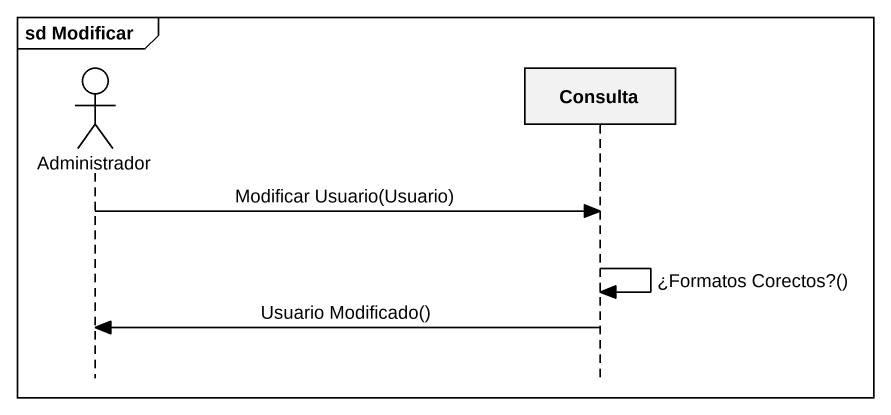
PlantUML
@startuml
mainframe sd Modificar
hide footbox
actor Administrador
participant Consulta

Administrador -> Consulta : Modificar Usuario(Usuario)
Consulta -> Consulta : ¿Formatos Corectos?()
Consulta -> Administrador : Usuario Modificado()
@enduml
